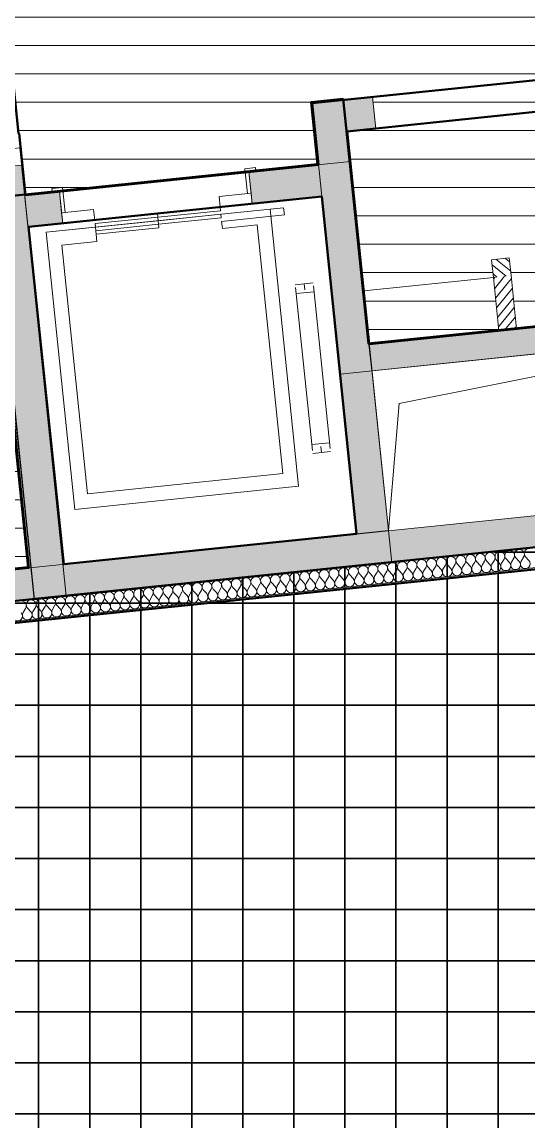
# Model space of a CAD drawing. Header units: metres. Extents: x 399 to 3028, y -427 to 863.
# Drawn here: x 717.2 to 720.04, y -312.09 to -305.93 of the extents above; entities that cross this region are included whole.
import ezdxf

# ---------------------------------------------------------------- set-up
doc = ezdxf.new("R2010")
doc.units = ezdxf.units.M
doc.linetypes.add('IMPORT-Traits plan _6_', pattern=[0.5, 0.25, -0.25])
for name, color, linetype, lineweight in [('01-Dalles_3D_Stylo_No__1', 250, 'Continuous', 9), ('01-Escaliers _3D_Stylo_No__1', 250, 'Continuous', 9), ('01-Murs LOGTS', 250, 'Continuous', 9), ('01-Murs LOGTS_Stylo_No__1', 250, 'Continuous', 9), ('01-Murs_structure', 250, 'Continuous', 9), ('01-Murs_structure_Stylo_No__1', 250, 'Continuous', 9), ('01-Murs_structure_Stylo_No__2', 8, 'Continuous', 9), ('05-2D Divers_2D_Stylo_No__1', 250, 'Continuous', 9), ('06-SHAB pièces 50_Stylo_No__102', 71, 'Continuous', 50), ('08-Végétations objet_ext', 250, 'Continuous', 9), ('08-Végétations objet_ext_Stylo_No__1', 250, 'Continuous', 9), ('AES-Charge', 5, 'Continuous', 35), ('Plan De Charge - PH R_1_dwg', 8, 'Continuous', 9)]:
    doc.layers.add(name, color=color, linetype=linetype, lineweight=lineweight)

# ---------------------------------------------------------------- blocks, each defined once
blk = doc.blocks.new('Plan De Charge - PH R_1_dwg__X16-779155-Plan De Charge - PH R_1 1_100')
at = {"layer": '01-Murs_structure_Stylo_No__2'}
for p, q in [((368.4162, -308.9919), (368.4304, -308.9684)), ((368.46, -308.9874), (368.4413, -308.9672)), ((368.471, -308.9863), (368.4851, -308.9627)), ((368.5147, -308.9818), (368.4961, -308.9616)), ((368.5257, -308.9807), (368.5398, -308.9571)), ((368.5694, -308.9762), (368.5508, -308.956)), ((368.5804, -308.975), (368.5945, -308.9515)), ((368.6241, -308.9705), (368.6055, -308.9503)), ((368.6351, -308.9694), (368.6492, -308.9458)), ((368.6789, -308.9649), (368.6602, -308.9447)), ((368.6898, -308.9637), (368.704, -308.9402)), ((368.7336, -308.9592), (368.7149, -308.939)), ((368.7445, -308.9581), (368.7587, -308.9345)), ((368.7883, -308.9536), (368.7696, -308.9334)), ((368.7992, -308.9525), (368.8134, -308.9289)), ((368.843, -308.948), (368.8243, -308.9278)), ((368.8539, -308.9468), (368.8681, -308.9233)), ((368.8977, -308.9423), (368.879, -308.9221)), ((367.8582, -309.0495), (367.8395, -309.0293)), ((367.8691, -309.0483), (367.8833, -309.0248)), ((367.9129, -309.0438), (367.8942, -309.0236)), ((367.9239, -309.0427), (367.938, -309.0191)), ((367.9676, -309.0382), (367.949, -309.018)), ((367.9786, -309.0371), (367.9927, -309.0135)), ((368.0223, -309.0325), (368.0037, -309.0124)), ((368.0333, -309.0314), (368.0474, -309.0078)), ((368.077, -309.0269), (368.0584, -309.0067)), ((368.088, -309.0258), (368.1021, -309.0022)), ((368.1318, -309.0213), (368.1131, -309.0011)), ((368.1427, -309.0201), (368.1569, -308.9966)), ((368.1865, -309.0156), (368.1678, -308.9954)), ((368.1974, -309.0145), (368.2116, -308.9909)), ((368.2412, -309.01), (368.2225, -308.9898)), ((368.2521, -309.0089), (368.2663, -308.9853)), ((368.2959, -309.0044), (368.2772, -308.9842)), ((368.3068, -309.0032), (368.321, -308.9796)), ((368.3506, -308.9987), (368.3319, -308.9785)), ((368.3615, -308.9976), (368.3757, -308.974)), ((368.4053, -308.9931), (368.3866, -308.9729)), ((367.2564, -309.1115), (367.2377, -309.0913)), ((367.2673, -309.1104), (367.2815, -309.0868)), ((367.3111, -309.1059), (367.2924, -309.0857)), ((367.322, -309.1047), (367.3362, -309.0812)), ((367.3658, -309.1002), (367.3471, -309.08)), ((367.3768, -309.0991), (367.3909, -309.0755)), ((367.4205, -309.0946), (367.4019, -309.0744)), ((367.4315, -309.0935), (367.4456, -309.0699)), ((367.4752, -309.0889), (367.4566, -309.0688)), ((367.4862, -309.0878), (367.5003, -309.0642)), ((367.5299, -309.0833), (367.5113, -309.0631)), ((367.5409, -309.0822), (367.555, -309.0586)), ((367.5847, -309.0777), (367.566, -309.0575)), ((367.5956, -309.0765), (367.6098, -309.053)), ((367.6394, -309.072), (367.6207, -309.0518)), ((367.6503, -309.0709), (367.6645, -309.0473)), ((367.6941, -309.0664), (367.6754, -309.0462)), ((367.705, -309.0653), (367.7192, -309.0417)), ((367.7488, -309.0607), (367.7301, -309.0406)), ((367.7597, -309.0596), (367.7739, -309.036)), ((367.8035, -309.0551), (367.7848, -309.0349)), ((367.8144, -309.054), (367.8286, -309.0304)), ((366.6546, -309.1735), (366.6359, -309.1533)), ((366.6655, -309.1724), (366.6797, -309.1488)), ((366.7093, -309.1679), (366.6906, -309.1477)), ((366.7202, -309.1668), (366.7344, -309.1432)), ((366.764, -309.1623), (366.7453, -309.1421)), ((366.7749, -309.1611), (366.7891, -309.1376)), ((366.8187, -309.1566), (366.8, -309.1364)), ((366.8297, -309.1555), (366.8438, -309.1319)), ((366.8734, -309.151), (366.8548, -309.1308)), ((366.8844, -309.1498), (366.8985, -309.1263)), ((366.9281, -309.1453), (366.9095, -309.1251)), ((366.9391, -309.1442), (366.9532, -309.1206)), ((366.9828, -309.1397), (366.9642, -309.1195)), ((366.9938, -309.1386), (367.0079, -309.115)), ((367.0376, -309.1341), (367.0189, -309.1139)), ((367.0485, -309.1329), (367.0627, -309.1094)), ((367.0923, -309.1284), (367.0736, -309.1082)), ((367.1032, -309.1273), (367.1174, -309.1037)), ((367.147, -309.1228), (367.1283, -309.1026)), ((367.1579, -309.1217), (367.1721, -309.0981)), ((367.2017, -309.1171), (367.183, -309.0969)), ((367.2126, -309.116), (367.2268, -309.0924)), ((366.0637, -309.2344), (366.0779, -309.2109)), ((366.1075, -309.2299), (366.0888, -309.2097)), ((366.1184, -309.2288), (366.1326, -309.2052)), ((366.1622, -309.2243), (366.1435, -309.2041)), ((366.1731, -309.2232), (366.1873, -309.1996)), ((366.2169, -309.2186), (366.1982, -309.1985)), ((366.2278, -309.2175), (366.242, -309.1939)), ((366.2716, -309.213), (366.2529, -309.1928)), ((366.2826, -309.2119), (366.2967, -309.1883)), ((366.3263, -309.2074), (366.3077, -309.1872)), ((366.3373, -309.2062), (366.3514, -309.1827)), ((366.381, -309.2017), (366.3624, -309.1815)), ((366.392, -309.2006), (366.4061, -309.177)), ((366.4357, -309.1961), (366.4171, -309.1759)), ((366.4467, -309.195), (366.4608, -309.1714)), ((366.4905, -309.1905), (366.4718, -309.1703)), ((366.5014, -309.1893), (366.5156, -309.1657)), ((366.5452, -309.1848), (366.5265, -309.1646)), ((366.5561, -309.1837), (366.5703, -309.1601)), ((366.5999, -309.1792), (366.5812, -309.159)), ((366.6108, -309.178), (366.625, -309.1545))]:
    blk.add_line(p, q, dxfattribs=at)
for centre, start, end in [((368.6257, -308.9317), 95.88508, 222.75498), ((368.6257, -308.9317), 329.01519, 95.88508), ((368.6804, -308.926), 95.88508, 222.75498), ((368.6804, -308.926), 329.01519, 95.88508), ((368.7351, -308.9204), 95.88508, 222.75498), ((368.7351, -308.9204), 329.01519, 95.88508), ((368.7898, -308.9147), 95.88508, 222.75498), ((368.7898, -308.9147), 329.01519, 95.88508), ((368.8445, -308.9091), 95.88508, 222.75498), ((368.8445, -308.9091), 329.01519, 95.88508), ((368.8992, -308.9035), 95.88508, 222.75498), ((368.0239, -308.9937), 95.88508, 222.75498), ((368.0239, -308.9937), 329.01519, 95.88508), ((368.0786, -308.988), 95.88508, 222.75498), ((368.0786, -308.988), 329.01519, 95.88508), ((368.1333, -308.9824), 95.88508, 222.75498), ((368.1333, -308.9824), 329.01519, 95.88508), ((368.188, -308.9768), 95.88508, 222.75498), ((368.188, -308.9768), 329.01519, 95.88508), ((368.2427, -308.9711), 95.88508, 222.75498), ((368.2427, -308.9711), 329.01519, 95.88508), ((368.2974, -308.9655), 95.88508, 222.75498), ((368.2974, -308.9655), 329.01519, 95.88508), ((368.3521, -308.9599), 95.88508, 222.75498), ((368.3521, -308.9599), 329.01519, 95.88508), ((368.4068, -308.9542), 95.88508, 222.75498), ((368.4068, -308.9542), 329.01519, 95.88508), ((368.4615, -308.9486), 95.88508, 222.75498), ((368.4615, -308.9486), 329.01519, 95.88508), ((368.5162, -308.9429), 95.88508, 222.75498), ((368.5162, -308.9429), 329.01519, 95.88508), ((368.571, -308.9373), 95.88508, 222.75498), ((368.571, -308.9373), 329.01519, 95.88508), ((368.6587, -308.9835), 149.01519, 42.75498), ((368.7134, -308.9779), 149.01519, 42.75498), ((368.7681, -308.9723), 149.01519, 42.75498), ((368.8228, -308.9666), 149.01519, 42.75498), ((368.8775, -308.961), 149.01519, 42.75498), ((367.422, -309.0557), 95.88508, 222.75498), ((367.422, -309.0557), 329.01519, 95.88508), ((367.4768, -309.0501), 95.88508, 222.75498), ((367.4768, -309.0501), 329.01519, 95.88508), ((367.5315, -309.0444), 95.88508, 222.75498), ((367.5315, -309.0444), 329.01519, 95.88508), ((367.5862, -309.0388), 95.88508, 222.75498), ((367.5862, -309.0388), 329.01519, 95.88508), ((367.6409, -309.0332), 95.88508, 222.75498), ((367.6409, -309.0332), 329.01519, 95.88508), ((367.6956, -309.0275), 95.88508, 222.75498), ((367.6956, -309.0275), 329.01519, 95.88508), ((367.7503, -309.0219), 95.88508, 222.75498), ((367.7503, -309.0219), 329.01519, 95.88508), ((367.805, -309.0162), 95.88508, 222.75498), ((367.805, -309.0162), 329.01519, 95.88508), ((367.8597, -309.0106), 95.88508, 222.75498), ((367.8597, -309.0106), 329.01519, 95.88508), ((367.9144, -309.005), 95.88508, 222.75498), ((367.9144, -309.005), 329.01519, 95.88508), ((367.9691, -308.9993), 95.88508, 222.75498), ((367.9691, -308.9993), 329.01519, 95.88508), ((368.0569, -309.0456), 149.01519, 42.75498), ((368.1116, -309.0399), 149.01519, 42.75498), ((368.1663, -309.0343), 149.01519, 42.75498), ((368.221, -309.0287), 149.01519, 42.75498), ((368.2757, -309.023), 149.01519, 42.75498), ((368.3304, -309.0174), 149.01519, 42.75498), ((368.3851, -309.0117), 149.01519, 42.75498), ((368.4398, -309.0061), 149.01519, 42.75498), ((368.4945, -309.0005), 149.01519, 42.75498), ((368.5492, -308.9948), 149.01519, 42.75498), ((368.604, -308.9892), 149.01519, 42.75498), ((366.8202, -309.1178), 95.88508, 222.75498), ((366.8202, -309.1178), 329.01519, 95.88508), ((366.8749, -309.1121), 95.88508, 222.75498), ((366.8749, -309.1121), 329.01519, 95.88508), ((366.9297, -309.1065), 95.88508, 222.75498), ((366.9297, -309.1065), 329.01519, 95.88508), ((366.9844, -309.1008), 95.88508, 222.75498), ((366.9844, -309.1008), 329.01519, 95.88508), ((367.0391, -309.0952), 95.88508, 222.75498), ((367.0391, -309.0952), 329.01519, 95.88508), ((367.0938, -309.0896), 95.88508, 222.75498), ((367.0938, -309.0896), 329.01519, 95.88508), ((367.1485, -309.0839), 95.88508, 222.75498), ((367.1485, -309.0839), 329.01519, 95.88508), ((367.2032, -309.0783), 95.88508, 222.75498), ((367.2032, -309.0783), 329.01519, 95.88508), ((367.2579, -309.0726), 95.88508, 222.75498), ((367.2579, -309.0726), 329.01519, 95.88508), ((367.3126, -309.067), 95.88508, 222.75498), ((367.3126, -309.067), 329.01519, 95.88508), ((367.3673, -309.0614), 95.88508, 222.75498), ((367.3673, -309.0614), 329.01519, 95.88508), ((367.455, -309.1076), 149.01519, 42.75498), ((367.5098, -309.102), 149.01519, 42.75498), ((367.5645, -309.0963), 149.01519, 42.75498), ((367.6192, -309.0907), 149.01519, 42.75498), ((367.6739, -309.0851), 149.01519, 42.75498), ((367.7286, -309.0794), 149.01519, 42.75498), ((367.7833, -309.0738), 149.01519, 42.75498), ((367.838, -309.0681), 149.01519, 42.75498), ((367.8927, -309.0625), 149.01519, 42.75498), ((367.9474, -309.0569), 149.01519, 42.75498), ((368.0021, -309.0512), 149.01519, 42.75498), ((366.2184, -309.1798), 95.88508, 222.75498), ((366.2184, -309.1798), 329.01519, 95.88508), ((366.2731, -309.1741), 95.88508, 222.75498), ((366.2731, -309.1741), 329.01519, 95.88508), ((366.3278, -309.1685), 95.88508, 222.75498), ((366.3278, -309.1685), 329.01519, 95.88508), ((366.3826, -309.1629), 95.88508, 222.75498), ((366.3826, -309.1629), 329.01519, 95.88508), ((366.4373, -309.1572), 95.88508, 222.75498), ((366.4373, -309.1572), 329.01519, 95.88508), ((366.492, -309.1516), 95.88508, 222.75498), ((366.492, -309.1516), 329.01519, 95.88508), ((366.5467, -309.146), 95.88508, 222.75498), ((366.5467, -309.146), 329.01519, 95.88508), ((366.6014, -309.1403), 95.88508, 222.75498), ((366.6014, -309.1403), 329.01519, 95.88508), ((366.6561, -309.1347), 95.88508, 222.75498), ((366.6561, -309.1347), 329.01519, 95.88508), ((366.7108, -309.129), 95.88508, 222.75498), ((366.7108, -309.129), 329.01519, 95.88508), ((366.7655, -309.1234), 95.88508, 222.75498), ((366.7655, -309.1234), 329.01519, 95.88508), ((366.8532, -309.1696), 149.01519, 42.75498), ((366.9079, -309.164), 149.01519, 42.75498), ((366.9626, -309.1584), 149.01519, 42.75498), ((367.0174, -309.1527), 149.01519, 42.75498), ((367.0721, -309.1471), 149.01519, 42.75498), ((367.1268, -309.1414), 149.01519, 42.75498), ((367.1815, -309.1358), 149.01519, 42.75498), ((367.2362, -309.1302), 149.01519, 42.75498), ((367.2909, -309.1245), 149.01519, 42.75498), ((367.3456, -309.1189), 149.01519, 42.75498), ((367.4003, -309.1133), 149.01519, 42.75498), ((366.0543, -309.1967), 329.01519, 95.88508), ((366.109, -309.1911), 95.88508, 222.75498), ((366.109, -309.1911), 329.01519, 95.88508), ((366.1637, -309.1854), 95.88508, 222.75498), ((366.1637, -309.1854), 329.01519, 95.88508), ((366.2514, -309.2317), 149.01519, 42.75498), ((366.3061, -309.226), 149.01519, 42.75498), ((366.3608, -309.2204), 149.01519, 42.75498), ((366.4155, -309.2148), 149.01519, 42.75498), ((366.4703, -309.2091), 149.01519, 42.75498), ((366.525, -309.2035), 149.01519, 42.75498), ((366.5797, -309.1978), 149.01519, 42.75498), ((366.6344, -309.1922), 149.01519, 42.75498), ((366.6891, -309.1866), 149.01519, 42.75498), ((366.7438, -309.1809), 149.01519, 42.75498), ((366.7985, -309.1753), 149.01519, 42.75498), ((366.0326, -309.2542), 149.01519, 42.75498), ((366.0873, -309.2486), 149.01519, 42.75498), ((366.142, -309.243), 149.01519, 42.75498), ((366.1967, -309.2373), 149.01519, 42.75498)]:
    blk.add_arc(centre, 0.0275, start, end, dxfattribs=at)
blk = doc.blocks.new('Plan De Charge - PH R_1_dwg-779150-Plan De Charge - PH R_1 1_100')
at = {"layer": '01-Murs LOGTS', "lineweight": 35}
for points in [[(367.8802, -306.5416), (367.8617, -306.3626), (367.6826, -306.3811), (367.8752, -306.5375)], [(367.7012, -306.5601), (367.8802, -306.5416), (367.6826, -306.3811), (367.6992, -306.5416)], [(367.8802, -306.5416), (368.04, -306.5251), (368.0215, -306.346), (367.8617, -306.3626), (367.8636, -306.3811)], [(366.1072, -308.9819), (366.2863, -308.9634), (366.0553, -306.7282), (365.8762, -306.7467), (366.0912, -308.8265)], [(368.0182, -307.8802), (370.251, -307.6494), (370.2356, -307.5002), (368.0028, -307.7309)]]:
    blk.add_hatch(color=18, dxfattribs=at).paths.add_polyline_path(points)
h = blk.add_hatch(color=18, dxfattribs=at)
h.paths.add_polyline_path([(368.1104, -308.7756), (368.1111, -308.7756), (368.0591, -308.2772)])
h.paths.add_polyline_path([(367.8974, -306.7081), (367.8802, -306.5416), (367.7012, -306.5601), (367.7184, -306.7265), (367.8928, -306.7086)])
h.paths.add_polyline_path([(368.0028, -307.7309), (368.0028, -307.728), (368.0025, -307.7285)])
at = {"layer": '01-Murs LOGTS'}
h = blk.add_hatch(dxfattribs=at)
h.set_pattern_fill('FP_70', color=28, style=0, pattern_type=2)
h.set_pattern_definition([(320.924, (-84.054, 39.28), (0.0233229753, 0.028723489), [])])
h.paths.add_polyline_path([(368.6986, -307.358), (368.798, -307.3477), (368.7877, -307.2482), (368.6883, -307.2585), (368.6985, -307.3569)])
h = blk.add_hatch(dxfattribs=at)
h.set_pattern_fill('FP_72', color=28, style=0, pattern_type=2)
h.set_pattern_definition([(230.858, (-84.054, 39.28), (-0.0294721878, 0.0239872914), [])])
h.paths.add_polyline_path([(368.729, -307.6559), (368.8285, -307.6456), (368.7979, -307.3477), (368.6985, -307.358), (368.7287, -307.6529)])
at = {"layer": '01-Murs_structure', "lineweight": 35}
for color, points in [(18, [(364.7062, -309.308), (375.7679, -308.1672), (375.749, -307.9888), (364.6878, -309.1301), (364.7061, -309.3075)]), (10, [(364.7185, -309.4274), (375.7803, -308.2872), (375.7788, -308.2773), (364.7174, -309.4174)])]:
    blk.add_hatch(color=color, dxfattribs=at).paths.add_polyline_path(points)
at = {"layer": '08-Végétations objet_ext', "lineweight": 35}
for points in [[(367.3469, -306.9458), (367.7387, -306.9032), (367.8974, -306.7081), (367.3285, -306.7667), (367.3436, -306.9131)], [(367.9314, -308.7946), (368.1104, -308.7756), (367.8974, -306.7081), (367.7368, -306.9056), (367.9314, -308.7941)], [(366.0926, -307.075), (366.2859, -307.0551), (366.2675, -306.876), (366.0726, -306.8961), (366.0912, -307.0738)], [(366.1082, -308.9825), (366.2872, -308.9633), (366.2863, -308.9634), (366.1081, -308.9819)]]:
    blk.add_hatch(color=18, dxfattribs=at).paths.add_polyline_path(points)
at = {"layer": 'AES-Charge', "lineweight": 9}
h = blk.add_hatch(dxfattribs=at)
h.set_pattern_fill('FP_94', color=30, style=0, pattern_type=2)
h.set_pattern_definition([(0, (46.337, 45.172), (0, 0.159), [])])
h.paths.add_polyline_path([(366.0269, -306.4517), (365.8479, -306.47), (365.8266, -306.2622), (366.0057, -306.2438), (366.0269, -306.4517)])
h.paths.add_polyline_path([(361.1994, -309.4848), (361.2988, -309.474), (361.1752, -308.2657), (361.1852, -308.2647), (361.3089, -309.4735), (366.0912, -308.9804), (365.8775, -306.9131), (365.8932, -306.9114), (365.8662, -306.6498), (366.0454, -306.6325), (366.0723, -306.8929), (367.7132, -306.7239), (367.6775, -306.377), (367.8567, -306.3585), (367.8571, -306.363), (368.0215, -306.346), (368.04, -306.5251), (367.8802, -306.5416), (368.0028, -307.728), (368.7287, -307.6529), (368.6883, -307.2585), (368.7877, -307.2482), (368.8286, -307.6426), (369.2261, -307.6014), (369.1856, -307.2069), (369.2851, -307.1966), (369.326, -307.5911), (369.9223, -307.5294), (369.8921, -307.2342), (369.8619, -307.2373), (369.8515, -307.1378), (370.1838, -307.1023), (370.0906, -306.3131), (368.975, -306.4284), (368.9565, -306.2494), (372.2805, -305.903), (373.8316, -305.7423), (373.6967, -304.4517), (373.567, -304.465), (373.5656, -304.4508), (372.6306, -304.5478), (372.632, -304.5614), (365.9044, -305.2546), (365.91, -305.3087), (365.7309, -305.327), (365.7253, -305.2729), (363.7569, -305.4759), (363.7623, -305.5284), (363.7524, -305.5295), (363.747, -305.4769), (363.6475, -305.4872), (363.6529, -305.5396), (363.4738, -305.558), (363.5696, -306.4931), (363.7486, -306.4748), (363.7701, -306.6849), (363.8695, -306.6747), (363.848, -306.4646), (363.858, -306.4636), (363.8795, -306.6736), (366.0269, -306.4523), (366.0454, -306.6307), (361.0706, -307.145), (361.0895, -307.3296), (361.0796, -307.3306), (361.0607, -307.146), (360.9612, -307.1562), (360.9801, -307.3408), (360.8095, -307.3591), (360.9051, -308.2934), (361.0757, -308.2759), (361.1991, -309.4816)])
h.paths.add_polyline_path([(361.4058, -309.3114), (361.3833, -309.3066), (361.368, -309.2951), (361.3615, -309.2864), (361.3558, -309.2717), (361.3546, -309.2669), (361.3577, -309.2438), (361.3639, -309.2322), (361.3701, -309.2254), (361.3892, -309.2029), (361.4834, -309.087), (361.5144, -309.1011), (361.5443, -309.1274), (361.561, -309.1501), (361.4327, -309.3032), (361.4215, -309.3085), (361.4081, -309.3111)])
h.paths.add_polyline_path([(358.6491, -308.1144), (358.6534, -308.1135), (358.2364, -306.1575), (358.2321, -306.1584), (358.6489, -308.1135)])
h.paths.add_polyline_path([(370.0218, -307.5191), (370.2305, -307.4975), (370.1957, -307.2027), (369.9915, -307.2239), (370.0199, -307.5002)])
h.paths.add_polyline_path([(365.7384, -306.4812), (365.7172, -306.2734), (365.7271, -306.2723), (365.7484, -306.4802)])
h.paths.add_polyline_path([(362.2774, -305.6284), (363.2124, -305.532), (363.2117, -305.5253), (362.2767, -305.6223)])
h.paths.add_polyline_path([(365.6215, -305.3382), (365.6178, -305.2841), (365.626, -305.2844), (365.6314, -305.3372)])
at = {"layer": 'AES-Charge'}
h = blk.add_hatch(dxfattribs=at)
h.set_pattern_fill('FP_93', color=1, style=0, pattern_type=2)
h.set_pattern_definition([(0, (46.337, 45.172), (0, 0.286), []), (90, (46.337, 45.172), (-0.286, 2e-17), [])])
h.paths.add_polyline_path([(373.8065, -331.0354), (373.8065, -331.0354), (373.8556, -331.0303)])
h.paths.add_polyline_path([(367.1789, -333.3051), (371.4584, -333.2239), (371.125, -329.9873), (371.088, -329.9911), (371.0829, -329.9414), (371.1696, -329.9324), (371.2085, -330.3103), (371.3179, -330.299), (371.3467, -330.5787), (372.8289, -330.426), (372.7611, -329.7685), (373.7161, -329.6701), (373.7279, -329.7845), (373.6782, -329.7896), (373.6715, -329.7249), (372.816, -329.8131), (372.8837, -330.4706), (371.3519, -330.6284), (371.5645, -332.6926), (372.3603, -332.6106), (372.3675, -332.6953), (372.2994, -332.7023), (372.3445, -333.14), (372.4141, -333.1328), (372.4223, -333.2057), (374.027, -333.1752), (373.7673, -330.655), (373.8171, -330.6499), (373.8563, -331.0239), (373.8788, -331.0215), (373.884, -331.0713), (373.8607, -331.0737), (374.0728, -333.1312), (374.9999, -333.0357), (374.7442, -330.5544), (374.7939, -330.5492), (375.0631, -333.1556), (378.3321, -333.0936), (377.9395, -329.2852), (374.6981, -329.6192), (374.7048, -329.6838), (374.655, -329.6889), (374.6433, -329.5745), (377.9343, -329.2351), (377.6367, -326.3475), (366.5794, -327.4869), (366.5845, -327.5369), (366.5796, -327.5375), (366.7282, -328.9798), (366.7332, -328.9793), (366.7519, -329.1608), (366.7469, -329.1614), (366.8432, -330.0964), (366.8482, -330.0959), (366.8769, -330.3747), (370.2175, -330.0305), (370.2226, -330.0803), (366.8821, -330.4245), (366.9709, -331.2867), (366.9659, -331.2872), (367.1504, -333.0777), (367.1554, -333.0772), (367.1736, -333.2535)])
h.paths.add_polyline_path([(368.2491, -333.2189), (367.4991, -333.2189), (367.4991, -333.1389), (368.2491, -333.1389)])
h.paths.add_polyline_path([(374.1567, -333.1728), (375.0123, -333.1566), (375.005, -333.0854), (374.4475, -333.1428)])
h.paths.add_polyline_path([(374.7494, -330.9821), (374.7443, -330.9324), (374.7826, -330.9284), (374.7877, -330.9782)])
h.paths.add_polyline_path([(377.1309, -329.4868), (377.1227, -329.4072), (377.8687, -329.3303), (377.8769, -329.4099)])
h.paths.add_polyline_path([(366.9173, -327.572), (366.9091, -327.4924), (367.6552, -327.4155), (367.6634, -327.4951)])
h.paths.add_polyline_path([(372.5101, -327.5314), (372.5049, -327.4816), (372.7541, -327.4559), (372.6927, -326.8593), (373.4188, -326.7845), (373.4854, -327.4311), (373.3561, -327.4444), (373.3492, -327.3747), (372.9113, -327.4198), (372.9184, -327.4895), (372.7541, -327.5062)])
h.paths.add_polyline_path([(366.5589, -327.2879), (370.8018, -326.8507), (370.5392, -324.3023), (370.589, -324.2972), (370.6169, -324.5686), (371.6445, -324.4627), (371.6496, -324.5125), (370.7315, -324.6071), (370.9057, -326.2981), (371.7015, -326.2161), (371.7087, -326.3008), (371.6406, -326.3079), (371.6872, -326.7454), (371.7553, -326.7384), (371.7568, -326.7523), (374.3252, -326.4876), (374.1238, -324.533), (374.1736, -324.5278), (374.3751, -326.4825), (377.6161, -326.1481), (377.3188, -323.2639), (374.0777, -323.5978), (374.0844, -323.6624), (374.0347, -323.6675), (374.028, -323.6029), (373.8722, -323.5255), (373.8945, -323.4807), (374.0373, -323.5517), (377.3137, -323.2137), (377.0162, -320.3282), (365.9592, -321.4683), (365.9643, -321.5179), (365.9595, -321.5184), (366.1081, -322.9607), (366.1129, -322.9602), (366.15, -323.32), (366.1451, -323.3205), (366.2415, -324.2556), (366.2464, -324.2551), (366.2729, -324.5126), (366.268, -324.5131), (366.5453, -327.1989), (366.5496, -327.1984)])
h.paths.add_polyline_path([(377.5922, -327.1998), (377.5153, -326.4537), (377.5949, -326.4455), (377.6718, -327.1916), (377.6283, -327.1961)])
h.paths.add_polyline_path([(366.8787, -327.1975), (366.8705, -327.1179), (367.6166, -327.041), (367.6248, -327.1206), (367.4371, -327.14)])
h.paths.add_polyline_path([(373.1862, -325.014), (373.1862, -325.014), (373.2352, -325.0089)])
h.paths.add_polyline_path([(373.3484, -326.5883), (373.1189, -324.3611), (372.5151, -324.4233), (372.5099, -324.3736), (373.1635, -324.3062), (373.2359, -325.0025), (373.2585, -325.0001), (373.2636, -325.0499), (373.2404, -325.0523), (373.3981, -326.5831)])
h.paths.add_polyline_path([(374.129, -324.9607), (374.1239, -324.911), (374.1622, -324.907), (374.1673, -324.9568)])
h.paths.add_polyline_path([(376.5105, -323.4654), (376.5023, -323.3858), (377.2483, -323.3089), (377.2565, -323.3885)])
h.paths.add_polyline_path([(370.4501, -323.4369), (370.4391, -323.3303), (372.9856, -323.0679), (372.8153, -321.4148), (372.7357, -321.423), (372.7288, -321.3533), (372.2909, -321.3984), (372.2981, -321.4681), (372.1687, -321.4814), (372.1021, -320.8349), (372.7984, -320.7631), (373.0354, -323.0628), (373.0498, -323.0613), (373.1152, -323.0938), (373.093, -323.1386), (373.0405, -323.1125), (370.4939, -323.3749), (370.4998, -323.4317)])
h.paths.add_polyline_path([(370.0295, -321.7016), (370.0244, -321.6519), (370.2736, -321.6262), (370.2121, -321.0296), (370.3116, -321.0193), (370.3782, -321.6657), (370.2121, -321.6828)])
h.paths.add_polyline_path([(366.2969, -321.5506), (366.2887, -321.471), (367.0348, -321.3941), (367.043, -321.4737), (366.5589, -321.5236)])
h.paths.add_polyline_path([(365.9386, -321.2687), (376.9957, -320.1288), (376.6983, -317.2436), (373.4078, -317.5827), (373.396, -317.4683), (373.4457, -317.4632), (373.4524, -317.5278), (376.6931, -317.1934), (376.3957, -314.308), (370.5368, -314.9118), (370.5384, -314.9267), (370.4687, -314.9339), (370.5154, -315.3714), (370.5835, -315.3644), (370.5922, -315.449), (369.7964, -315.531), (369.9706, -317.222), (371.5025, -317.0642), (371.5702, -317.7217), (372.4257, -317.6336), (372.4191, -317.5689), (372.4688, -317.5638), (372.4806, -317.6782), (371.5256, -317.7766), (371.4579, -317.1191), (369.8663, -317.283), (369.9341, -317.9406), (369.8474, -317.9495), (369.8422, -317.8998), (369.8792, -317.896), (369.5819, -315.0101), (365.3388, -315.4473), (365.348, -315.5366), (365.3432, -315.5371), (365.6199, -318.2229), (365.6247, -318.2224), (365.6361, -318.3331), (368.9768, -317.9889), (368.982, -318.0387), (365.6413, -318.3829), (365.6689, -318.6515), (365.6641, -318.652), (365.7605, -319.587), (365.7653, -319.5865), (365.7782, -319.7114), (365.7733, -319.7119), (365.9245, -321.154), (365.9268, -321.1537), (365.9385, -321.2674)])
h.paths.add_polyline_path([(366.2606, -321.198), (366.2524, -321.1185), (366.9985, -321.0416), (367.0067, -321.1212), (366.5589, -321.1673)])
h.paths.add_polyline_path([(376.9718, -321.1784), (376.895, -320.4324), (376.9745, -320.4242), (377.0514, -321.1702)])
h.paths.add_polyline_path([(372.0517, -320.6386), (371.9903, -320.042), (371.7411, -320.0676), (371.736, -320.0179), (372.1443, -319.9757), (372.1512, -320.0453), (372.5892, -320.0002), (372.582, -319.9306), (372.7113, -319.9172), (372.7779, -320.5638), (372.0917, -320.6345)])
h.paths.add_polyline_path([(376.8558, -320.0523), (376.7789, -319.3063), (376.8585, -319.2981), (376.9354, -320.0441), (376.9055, -320.0472)])
h.paths.add_polyline_path([(375.8692, -317.241), (375.861, -317.1614), (376.607, -317.0845), (376.6152, -317.1641), (376.331, -317.1934)])
h.paths.add_polyline_path([(372.3299, -316.7035), (372.1286, -314.7489), (372.1783, -314.7437), (372.336, -316.2746), (372.3592, -316.2722), (372.3644, -316.322), (372.3411, -316.3244), (372.3797, -316.6984)])
h.paths.add_polyline_path([(373.3068, -316.6029), (373.1053, -314.6472), (373.155, -314.6421), (373.3565, -316.5978)])
h.paths.add_polyline_path([(373.2298, -316.2328), (373.2247, -316.1831), (373.263, -316.1791), (373.2681, -316.2288)])
h.paths.add_polyline_path([(365.6788, -315.5511), (365.6706, -315.4716), (366.4167, -315.3947), (366.4249, -315.4743)])
h.paths.add_polyline_path([(365.3183, -315.2484), (371.4613, -314.6154), (371.3947, -313.9688), (371.524, -313.9555), (371.531, -314.0252), (371.9689, -313.98), (371.9617, -313.9104), (372.0413, -313.9022), (371.871, -312.2491), (369.3244, -312.5114), (369.3134, -312.4049), (369.3632, -312.3997), (369.369, -312.4566), (371.9156, -312.1942), (371.9617, -312.158), (371.9926, -312.1973), (371.9351, -312.2425), (371.9207, -312.2439), (372.1577, -314.5436), (376.3751, -314.1085), (376.0778, -311.2235), (372.8, -311.5625), (372.6765, -311.6596), (372.6456, -311.6203), (372.7824, -311.5128), (372.7757, -311.4482), (372.8254, -311.443), (372.8349, -311.5074), (376.0726, -311.1733), (375.7751, -308.2877), (369.9166, -308.8917), (369.9181, -308.9066), (369.8485, -308.9138), (369.8951, -309.3513), (369.9632, -309.3443), (369.9719, -309.4288), (369.1761, -309.5108), (369.3504, -311.2019), (370.2685, -311.1073), (370.2736, -311.157), (369.2461, -311.2629), (369.274, -311.5343), (369.2243, -311.5394), (368.9616, -308.99), (364.7185, -309.4274), (364.7276, -309.5161), (364.7229, -309.5166), (364.9996, -312.2024), (365.0044, -312.2019), (365.0331, -312.4805), (365.0283, -312.4809), (365.1247, -313.416), (365.1294, -313.4155), (365.1578, -313.6911), (365.1531, -313.6916), (365.3017, -315.1339), (365.3064, -315.1335), (365.3182, -315.2479)])
h.paths.add_polyline_path([(365.6404, -315.1779), (365.6322, -315.0983), (366.3782, -315.0214), (366.3864, -315.101)])
h.paths.add_polyline_path([(369.5713, -314.8101), (369.5099, -314.2135), (369.2607, -314.2391), (369.2555, -314.1894), (369.6042, -314.1535), (369.6708, -314.7998), (369.6093, -314.8062)])
h.paths.add_polyline_path([(376.2355, -314.0322), (376.1587, -313.2861), (376.2383, -313.2779), (376.3151, -314.024), (376.2849, -314.0271)])
h.paths.add_polyline_path([(375.2489, -311.2208), (375.2407, -311.1413), (375.9868, -311.0644), (375.995, -311.144), (375.7107, -311.1733)])
h.paths.add_polyline_path([(371.1391, -311.0679), (371.1339, -311.0181), (371.7377, -310.9559), (371.5083, -308.7287), (371.5581, -308.7236), (371.7158, -310.2545), (371.739, -310.2521), (371.7441, -310.3018), (371.7209, -310.3042), (371.7926, -311.0005), (371.4715, -311.0336)])
h.paths.add_polyline_path([(372.6865, -310.5827), (372.4851, -308.627), (372.5348, -308.6219), (372.7363, -310.5776)])
h.paths.add_polyline_path([(372.6095, -310.2126), (372.6044, -310.1629), (372.6427, -310.159), (372.6478, -310.2087)])
h.paths.add_polyline_path([(365.0586, -309.531), (365.0504, -309.4514), (365.7964, -309.3745), (365.8046, -309.4541), (365.6121, -309.474)])
h.paths.add_polyline_path([(364.7174, -309.4174), (375.7741, -308.2772), (375.7628, -308.1683), (364.7062, -309.308), (364.7127, -309.3714)])
at = {"layer": '01-Dalles_3D_Stylo_No__1', "flags": 128}
for points in [[(358.7162, -303.8138), (357.8979, -303.8982), (358.3529, -306.0327), (363.4685, -305.5057), (363.6105, -306.8847), (365.8664, -306.6515), (366.1258, -309.1613), (364.7061, -309.308), (367.1802, -333.3179), (378.3371, -333.0963), (375.7491, -307.9881), (377.8072, -307.7761), (377.5768, -305.5407), (379.1735, -305.3762), (378.4677, -298.5269), (358.47, -301.4251)], [(366.3046, -309.1428), (366.0931, -307.0737), (367.7367, -306.9055), (367.8395, -307.8986), (370.2514, -307.6518), (370.3762, -308.7233)]]:
    blk.add_lwpolyline(points, close=True, dxfattribs=at)
at = {"layer": '01-Escaliers _3D_Stylo_No__1', "linetype": 'IMPORT-Traits plan _6_', "flags": 128}
blk.add_lwpolyline([(364.9335, -309.1033), (364.8153, -307.9594), (364.8451, -307.9563), (364.8405, -307.912), (364.7223, -306.7681), (365.8662, -306.6498), (366.1072, -308.9819)], close=True, dxfattribs=at)
at = {"layer": '01-Murs LOGTS_Stylo_No__1'}
blk.add_line((367.9725, -307.4334), (367.9622, -307.3339), dxfattribs=at)
at = {"layer": '01-Murs LOGTS_Stylo_No__1', "flags": 128}
for points in [[(369.0481, -306.2399), (368.9565, -306.2494), (368.975, -306.4284), (370.1126, -306.3109), (370.2356, -307.5002), (368.0016, -307.7311), (368.017, -307.8803), (370.251, -307.6494), (370.3436, -308.5454), (370.6321, -308.5156), (370.4011, -306.281), (370.2917, -306.2924)], [(368.0215, -306.346), (367.6826, -306.3811), (367.7012, -306.5601), (367.9321, -308.7941), (368.1111, -308.7756), (367.8802, -306.5416), (368.04, -306.5251), (368.0215, -306.346), (367.93, -306.3555)], [(368.6985, -307.358), (368.7291, -307.6565), (368.8286, -307.6463), (368.7979, -307.3477), (368.798, -307.3477), (368.7877, -307.2482), (368.6883, -307.2585), (368.6986, -307.358)]]:
    blk.add_lwpolyline(points, dxfattribs=at)
blk.add_lwpolyline([(365.8662, -306.6498), (366.0452, -306.6313), (366.2863, -308.9634), (366.0553, -306.7282), (365.8762, -306.7467), (366.1072, -308.9819)], close=True, dxfattribs=at)
at = {"layer": '01-Murs_structure_Stylo_No__1'}
for p, q in [((364.7062, -309.308), (375.768, -308.1678)), ((364.7174, -309.4174), (375.7792, -308.2772))]:
    blk.add_line(p, q, dxfattribs=at)
at = {"layer": '01-Murs_structure_Stylo_No__1', "flags": 128}
for points in [[(368.7291, -307.6565), (368.0029, -307.731), (367.9723, -307.4325), (368.6985, -307.358)], [(375.7495, -307.9888), (364.6877, -309.129), (364.7185, -309.4274), (375.7803, -308.2872)]]:
    blk.add_lwpolyline(points, close=True, dxfattribs=at)
at = {"layer": '05-2D Divers_2D_Stylo_No__1', "flags": 128}
blk.add_lwpolyline([(370.2512, -307.6502), (368.1702, -308.0639), (368.1111, -308.7756)], dxfattribs=at)
at = {"layer": '06-SHAB pièces 50_Stylo_No__102', "flags": 128}
for points in [[(373.7018, -304.4398), (365.9048, -305.2578), (365.9305, -305.5063), (366.0387, -306.5522), (366.0408, -306.552), (366.0766, -306.8971), (367.7185, -306.7267), (367.6827, -306.3816), (373.8368, -305.7465)], [(370.1123, -306.3073), (367.8802, -306.5415), (368.0033, -307.7307), (370.2356, -307.5002)], [(361.0705, -307.1449), (361.3118, -309.4771), (366.0962, -308.983), (365.8545, -306.6443), (361.9264, -307.0564)], [(366.2922, -308.9633), (366.8858, -308.9021), (367.9313, -308.7941), (367.7367, -306.9055), (366.0945, -307.0748)], [(368.9616, -308.99), (364.7185, -309.4272), (365.3182, -315.2485), (369.3221, -314.836), (369.2555, -314.1895), (369.6042, -314.1535), (369.6708, -314.7998), (371.4613, -314.6154), (371.3947, -313.9688), (372.0413, -313.9022), (371.871, -312.2491), (369.3244, -312.5114), (368.9965, -309.3288)]]:
    blk.add_lwpolyline(points, close=True, dxfattribs=at)
at = {"layer": '08-Végétations objet_ext_Stylo_No__1'}
for p, q in [((367.5889, -307.3983), (367.6884, -307.3881)), ((367.5906, -307.4149), (367.6846, -308.3268)), ((367.6386, -307.3932), (367.6421, -307.4264)), ((367.6901, -307.4047), (367.784, -308.3165)), ((367.594, -307.4481), (367.6935, -307.4378)), ((367.6811, -308.2936), (367.7806, -308.2834)), ((367.6863, -308.3433), (367.7857, -308.3331)), ((367.736, -308.3382), (367.7326, -308.3051))]:
    blk.add_line(p, q, dxfattribs=at)
at = {"layer": '08-Végétations objet_ext_Stylo_No__1', "flags": 128}
for points in [[(366.0926, -307.075), (366.2859, -307.0551), (366.2797, -306.9954), (366.4588, -306.9769), (366.465, -307.0366), (366.2859, -307.0551), (366.2675, -306.876), (365.8951, -306.9144), (366.1267, -309.1625), (368.129, -308.9562), (367.8974, -306.7081), (367.3285, -306.7667), (367.3469, -306.9458), (367.7368, -306.9056), (367.9315, -308.7956), (366.2874, -308.965)], [(367.3408, -306.8861), (367.3285, -306.7667), (367.3683, -306.7626), (367.3662, -306.7427), (367.3066, -306.7489), (367.3209, -306.8881)], [(366.2675, -306.876), (366.2277, -306.8801), (366.2256, -306.8602), (366.2853, -306.8541), (366.2996, -306.9933), (366.2797, -306.9954)], [(367.3469, -306.9458), (367.3408, -306.8861), (367.1617, -306.9045), (367.1679, -306.9642)], [(367.1679, -306.9642), (366.8164, -307.0004), (366.8185, -307.0203), (367.1699, -306.9841)], [(366.8185, -307.0203), (366.467, -307.0565), (366.469, -307.0764), (366.8205, -307.0402)], [(367.172, -307.004), (366.8205, -307.0402), (366.8226, -307.0601), (367.174, -307.0239)], [(366.8226, -307.0601), (366.4711, -307.0963), (366.4731, -307.1162), (366.8246, -307.08)]]:
    blk.add_lwpolyline(points, close=True, dxfattribs=at)
for points in [[(367.3758, -307.0634), (367.1802, -307.0836), (367.1761, -307.0438), (367.5276, -307.0076), (367.5235, -306.9678), (367.4472, -306.9756), (367.6071, -308.5274), (366.3537, -308.6566), (366.1938, -307.1048), (367.4472, -306.9756), (367.6071, -308.5274), (366.3537, -308.6566)], [(366.3537, -308.6566), (366.1938, -307.1048), (366.469, -307.0764), (366.4772, -307.156), (366.2816, -307.1762), (366.4251, -308.5688), (367.5193, -308.456), (367.3758, -307.0634)]]:
    blk.add_lwpolyline(points, dxfattribs=at)
at = {"layer": 'AES-Charge', "color": 20, "lineweight": 50, "flags": 128}
for points in [[(358.2079, -306.0445), (373.6967, -304.4372), (373.8316, -305.7423), (370.0692, -306.1321), (370.2305, -307.4975), (367.9983, -307.7285), (367.8567, -306.3585), (367.6775, -306.377), (367.7132, -306.7239), (366.0762, -306.8925), (365.8775, -306.9131), (366.0912, -308.9804), (361.3041, -309.474), (361.0174, -309.5035), (361.0317, -309.642), (359.0191, -309.8501), (358.2078, -306.0445)], [(364.7011, -309.3048), (375.7625, -308.1646), (378.3321, -333.0936), (367.1738, -333.3052), (364.7011, -309.3048)]]:
    blk.add_lwpolyline(points, dxfattribs=at)
blk.add_blockref('Plan De Charge - PH R_1_dwg__X16-779155-Plan De Charge - PH R_1 1_100', (0, 0))

msp = doc.modelspace()

# ---------------------------------------------------------------- block references
at = {"layer": 'Plan De Charge - PH R_1_dwg', "color": 10, "lineweight": 35}
msp.add_blockref('Plan De Charge - PH R_1_dwg-779150-Plan De Charge - PH R_1 1_100', (351.1425, 0), dxfattribs=at)

doc.saveas('drawing.dxf')
